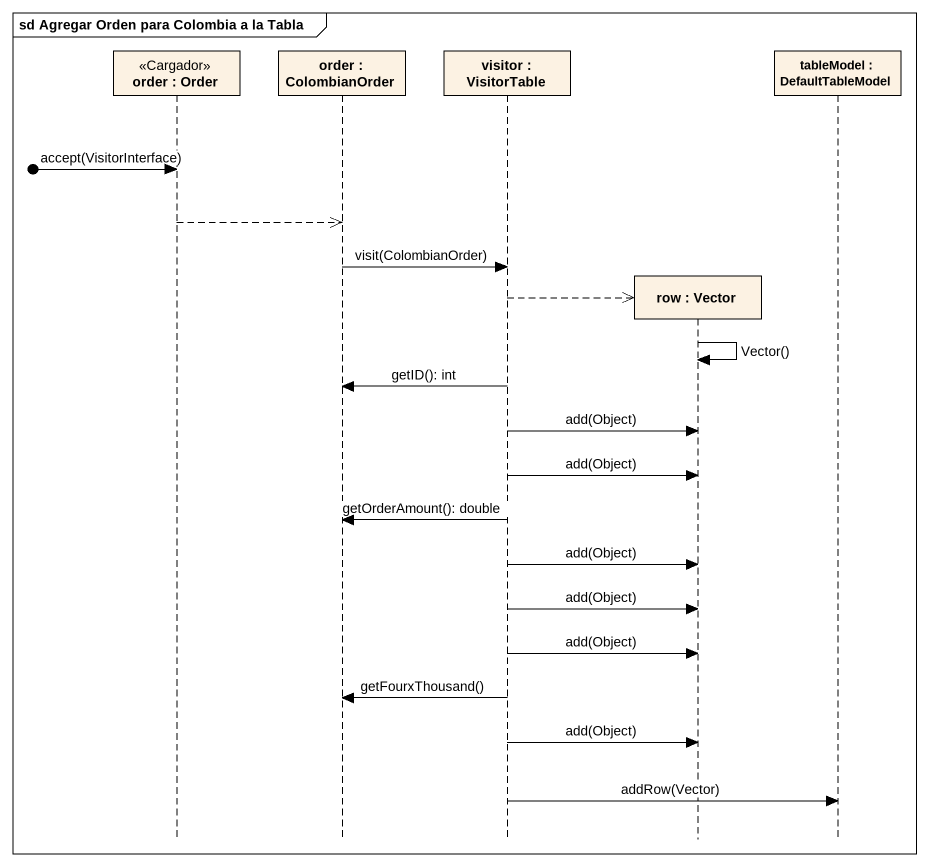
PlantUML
@startuml
mainframe sd Agregar Orden para Colombia a la Tabla
hide footbox
participant "order : Order" as order <<Cargador>>
participant "order : ColombianOrder" as order_2
participant "visitor : VisitorTable" as visitor
participant "row : Vector" as row
participant "tableModel : DefaultTableModel" as tableModel

[o-> order : accept(VisitorInterface)
order -->> order_2
order_2 -> visitor : visit(ColombianOrder)
visitor -->> row **
row -> row : Vector()
visitor -> order_2 : getID(): int
visitor -> row : add(Object)
visitor -> row : add(Object)
visitor -> order_2 : getOrderAmount(): double
visitor -> row : add(Object)
visitor -> row : add(Object)
visitor -> row : add(Object)
visitor -> order_2 : getFourxThousand()
visitor -> row : add(Object)
visitor -> tableModel : addRow(Vector)
@enduml
